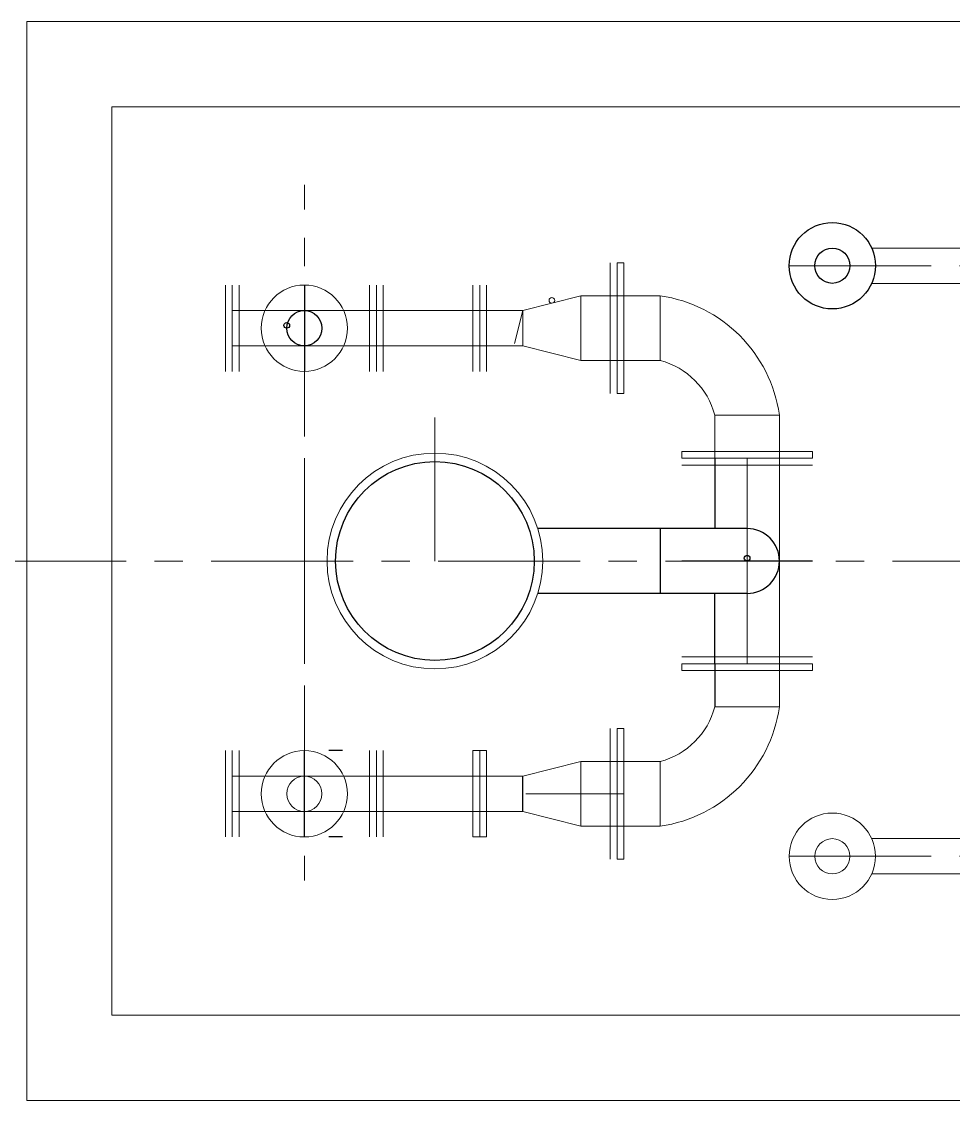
# Model space of a CAD drawing. Header units: inches. Extents: x 702888 to 852715, y 9845 to 271320.
# Drawn here: x 726645 to 728286, y 251374 to 253274 of the extents above; entities that cross this region are included whole.
import ezdxf

# ---------------------------------------------------------------- set-up
doc = ezdxf.new("R2010")
doc.units = ezdxf.units.IN
doc.header["$MEASUREMENT"] = 0
doc.linetypes.add('CENTERX2', pattern=[4, 2.5, -0.5, 0.5, -0.5])
doc.layers.get('0').update_dxf_attribs({"lineweight": 5})
for name, color, linetype in [('2 nb', 7, 'Continuous'), ('6nb', 230, 'Continuous'), ('stru pipe', 120, 'Continuous')]:
    doc.layers.add(name, color=color, linetype=linetype)
doc.layers.add('chain', color=2, linetype='Continuous', lineweight=5)

# ---------------------------------------------------------------- blocks, each defined once
blk = doc.blocks.new('A$C76b9bb42')
for p, q in [((15028.5667, 16428.6232), (15028.5667, 18328.6232)), ((15028.5667, 18328.6232), (31853.5667, 18328.6232)), ((15178.5667, 16578.6232), (15178.5667, 18178.6232)), ((15178.5667, 18178.6232), (31703.5667, 18178.6232)), ((15178.5667, 18178.6232), (15178.5667, 16578.6232)), ((31703.5667, 16578.6232), (15178.5667, 16578.6232)), ((31853.5667, 16428.6232), (15028.5667, 16428.6232))]:
    blk.add_line(p, q)
at = {"color": 1, "linetype": 'CENTERX2', "ltscale": 100}
for p, q in [((15517.5667, 17197.6232), (15517.5667, 18041.2142)), ((16080.5667, 17903.6232), (16068.5667, 17903.6232)), ((16371.5667, 17898.6232), (31203.523, 17898.6232)), ((15517.5667, 17559.6232), (15517.5667, 16816.0322)), ((16182.5667, 17559.6232), (16182.5667, 17571.6232)), ((16297.5667, 17197.6232), (16297.5667, 17571.6232)), ((16297.5667, 17559.6232), (16297.5667, 17185.6232)), ((19203.523, 17378.6232), (13263.0473, 17378.6232)), ((16182.5667, 17197.6232), (16182.5667, 17185.6232)), ((16080.5667, 16968.6232), (15907.6033, 16968.6232)), ((16080.5667, 16853.6232), (16068.5667, 16853.6232)), ((16371.5667, 16858.6232), (31203.523, 16858.6232))]:
    blk.add_line(p, q, dxfattribs=at)
at = {"layer": '2 nb'}
for p, q in [((15517.5667, 17864.6232), (15517.5667, 17712.6232)), ((15517.5667, 16892.6232), (15517.5667, 17044.6232))]:
    blk.add_line(p, q, dxfattribs=at)
for centre, radius in [((16447.5667, 17898.6232), 76), ((16447.5667, 17898.6232), 76), ((16447.5667, 17898.6232), 31), ((16447.5667, 17898.6232), 31), ((15517.5667, 17788.6232), 31), ((15486.5667, 17793.6232), 5), ((16297.5667, 17383.6232), 5)]:
    blk.add_circle(centre, radius, dxfattribs=at)
at = {"layer": '6nb'}
for p, q in [((15584.5667, 17044.6232), (15560.5667, 17044.6232)), ((15902.5667, 16937.6232), (15902.5667, 16999.6232)), ((15584.5667, 16892.6232), (15560.5667, 16892.6232))]:
    blk.add_line(p, q, dxfattribs=at)
blk.add_circle((15747.5667, 17378.6232), 175, dxfattribs=at)
at = {"layer": 'chain', "color": 3}
for p, q in [((16516.9569, 17929.6232), (31422.4679, 17929.6232)), ((16056.5667, 17673.6232), (16056.5667, 17903.6232)), ((16068.5667, 17673.6232), (16068.5667, 17903.6232)), ((16080.5667, 17673.6232), (16080.5667, 17903.6232)), ((15378.5667, 17864.6232), (15378.5667, 17712.6232)), ((15390.5667, 17864.6232), (15390.5667, 17712.6232)), ((15390.5667, 17864.6232), (15390.5667, 17712.6232)), ((15402.5667, 17864.6232), (15402.5667, 17712.6232)), ((15632.5667, 17864.6232), (15632.5667, 17712.6232)), ((15644.5667, 17864.6232), (15644.5667, 17712.6232)), ((15656.5667, 17864.6232), (15656.5667, 17712.6232)), ((15814.5667, 17864.6232), (15814.5667, 17712.6232)), ((15826.5667, 17864.6232), (15826.5667, 17712.6232)), ((15838.5667, 17864.6232), (15838.5667, 17712.6232)), ((16516.9569, 17867.6232), (31422.4679, 17867.6232)), ((16004.5667, 17845.6232), (15902.5667, 17819.6232)), ((16004.5667, 17731.6232), (16004.5667, 17845.6232)), ((16144.5667, 17845.6232), (16004.5667, 17845.6232)), ((16144.5667, 17731.8074), (16144.5667, 17845.6232)), ((15390.5667, 17819.6232), (15902.5667, 17819.6232)), ((15902.5667, 17819.6232), (15887.7269, 17761.4058)), ((15902.5667, 17757.6232), (15902.5667, 17819.6232)), ((15390.5667, 17757.6232), (15902.5667, 17757.6232)), ((16004.5667, 17731.6232), (15902.5667, 17757.6232)), ((16145.2451, 17731.6232), (16004.5667, 17731.6232)), ((16080.5667, 17673.6232), (16068.5667, 17673.6232)), ((16240.5667, 17559.6232), (16240.5667, 17635.8069)), ((16354.4087, 17635.6232), (16240.6159, 17635.6232)), ((16354.5667, 17559.6232), (16354.5667, 17635.6232)), ((16412.5667, 17571.6232), (16182.5667, 17571.6232)), ((16412.5667, 17559.6232), (16182.5667, 17559.6232)), ((16412.5667, 17559.6232), (16182.5667, 17559.6232)), ((16354.5667, 17559.6232), (16354.5667, 17378.6232)), ((16412.5667, 17559.6232), (16412.5667, 17571.6232)), ((16412.5667, 17547.6232), (16182.5667, 17547.6232)), ((16354.5667, 17197.6232), (16354.5667, 17378.6232)), ((16412.5667, 17209.6232), (16182.5667, 17209.6232)), ((16412.5667, 17197.6232), (16182.5667, 17197.6232)), ((16412.5667, 17197.6232), (16182.5667, 17197.6232)), ((16354.5667, 17197.6232), (16354.5667, 17121.6232)), ((16412.5667, 17197.6232), (16412.5667, 17185.6232)), ((16412.5667, 17185.6232), (16182.5667, 17185.6232)), ((16354.4087, 17121.6232), (16240.6159, 17121.6232)), ((16056.5667, 17083.6232), (16056.5667, 16853.6232)), ((16068.5667, 17083.6232), (16068.5667, 16853.6232)), ((16080.5667, 17083.6232), (16068.5667, 17083.6232)), ((16080.5667, 17083.6232), (16080.5667, 16853.6232)), ((15378.5667, 16892.6232), (15378.5667, 17044.6232)), ((15390.5667, 16892.6232), (15390.5667, 17044.6232)), ((15390.5667, 16892.6232), (15390.5667, 17044.6232)), ((15402.5667, 16892.6232), (15402.5667, 17044.6232)), ((15632.5667, 16892.6232), (15632.5667, 17044.6232)), ((15644.5667, 16892.6232), (15644.5667, 17044.6232)), ((15656.5667, 16892.6232), (15656.5667, 17044.6232)), ((15814.5667, 17044.6232), (15838.5667, 17044.6232)), ((15814.5667, 16892.6232), (15814.5667, 17044.6232)), ((15826.5667, 16892.6232), (15826.5667, 17044.6232)), ((15838.5667, 16892.6232), (15838.5667, 17044.6232)), ((16004.5667, 17025.6232), (15902.5667, 16999.6232)), ((16004.5667, 17025.6232), (16004.5667, 16911.6232)), ((16145.2451, 17025.6232), (16004.5667, 17025.6232)), ((16144.5667, 17025.439), (16144.5667, 16911.6232)), ((15390.5667, 16999.6232), (15902.5667, 16999.6232)), ((15902.5667, 16937.6232), (15902.5667, 16999.6232)), ((15390.5667, 16937.6232), (15902.5667, 16937.6232)), ((16004.5667, 16911.6232), (15902.5667, 16937.6232)), ((16144.5667, 16911.6232), (16004.5667, 16911.6232)), ((15814.5667, 16892.6232), (15838.5667, 16892.6232)), ((16516.9569, 16889.6232), (31368.6328, 16889.6232)), ((16516.9569, 16827.6232), (31368.6328, 16827.6232))]:
    blk.add_line(p, q, dxfattribs=at)
at = {"layer": 'chain', "color": 7, "linetype": 'Continuous'}
blk.add_line((15747.5667, 17378.6232), (15747.5667, 17631.5154), dxfattribs=at)
at = {"layer": 'chain', "color": 3}
for centre, radius in [((16447.5667, 17898.6232), 76), ((16447.5667, 17898.6232), 31), ((15517.5667, 17788.6232), 76), ((15953.5667, 17837.6232), 5), ((15517.5667, 16968.6232), 76), ((15517.5667, 16968.6232), 31), ((16447.5667, 16858.6232), 76), ((16447.5667, 16858.6232), 31)]:
    blk.add_circle(centre, radius, dxfattribs=at)
at = {"layer": 'chain', "color": 7, "linetype": 'Continuous'}
blk.add_circle((15747.5667, 17378.6232), 190, dxfattribs=at)
at = {"layer": 'chain', "color": 3}
for centre, radius, start, end in [((16109.2829, 17600.5238), 247.626, 8.1487505, 81.8081449), ((16109.2829, 17600.5238), 135.9424, 14.9628811, 74.9566609), ((16109.2829, 17156.7226), 135.9424, 285.0433391, 345.0371189), ((16109.2829, 17156.7226), 247.626, 278.1918551, 351.8512495)]:
    blk.add_arc(centre, radius, start, end, dxfattribs=at)
at = {"layer": 'stru pipe'}
for p, q in [((16240.5667, 17559.6232), (16240.5667, 17435.6232)), ((16297.5667, 17435.6232), (15928.8151, 17435.6232)), ((16144.5667, 17435.6232), (16144.5667, 17321.6232)), ((16412.5667, 17378.6232), (16182.5667, 17378.6232)), ((16412.5667, 17378.6232), (16182.5667, 17378.6232)), ((16297.5667, 17321.6232), (15928.8151, 17321.6232)), ((16240.5667, 17197.6232), (16240.5667, 17321.6232)), ((16240.5667, 17197.6232), (16240.5667, 17121.4394))]:
    blk.add_line(p, q, dxfattribs=at)
blk.add_arc((16297.5667, 17378.6232), 57, 270, 90, dxfattribs=at)
blk.add_arc((16297.5667, 17378.6232), 57, 270, 90, dxfattribs=at)

msp = doc.modelspace()

# ---------------------------------------------------------------- block references
at = {"layer": 'chain', "color": 1}
msp.add_blockref('A$C76b9bb42', (711625.145, 234945.321), dxfattribs=at)

doc.saveas('drawing.dxf')
